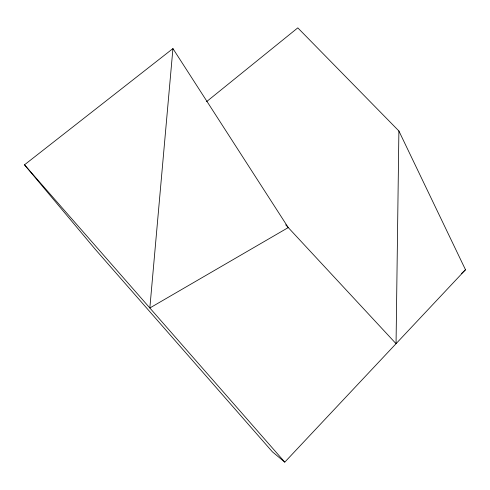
<?xml version="1.0" encoding="UTF-8"?>
<svg xmlns="http://www.w3.org/2000/svg" width="490" height="490" viewBox="0 0 490 490"><rect width="100%" height="100%" fill="white"/><g stroke="black" fill="none" stroke-linecap="round" stroke-linejoin="round"><path stroke-width="0.73" d="M206.596 101.632L297.798 27.863L398.897 130.983L396.049 343.686L285.658 224.775M172.933 48.584L149.842 307.99L288.255 227.574L172.933 48.584L24.5 164.805L95.176 249.208L272.391 451.829L284.782 462.137L465.5 269.751L398.897 130.983M461.605 273.42L465.5 269.751M24.5 164.805L284.782 462.137"/></g></svg>
